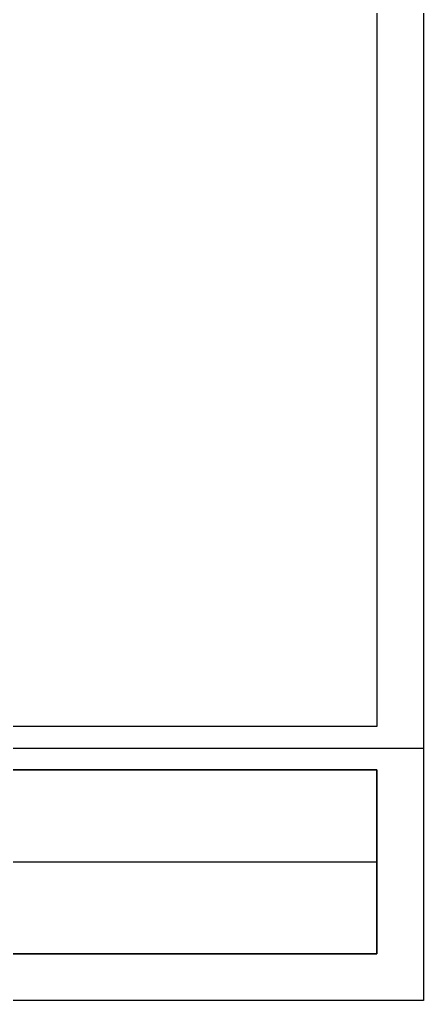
# Model space of a CAD drawing. Header units: millimetres. Extents: x 71819 to 78266, y 23672 to 38445.
# Drawn here: x 77684 to 78246, y 24883 to 26248 of the extents above; entities that cross this region are included whole.
import ezdxf

# ---------------------------------------------------------------- set-up
doc = ezdxf.new("R2010")
doc.units = ezdxf.units.MM

msp = doc.modelspace()

# ---------------------------------------------------------------- linework, layer by layer
msp.add_line((77428.2, 25076), (78180.7, 25076))
for points in [[(78245.7, 28874), (78245.7, 24883), (72655.7, 24883), (72655.7, 28874)], [(78180.7, 25204), (77428.2, 25204), (77428.2, 24948), (78180.7, 24948)]]:
    msp.add_lwpolyline(points, close=True)
for points in [[(72720.7, 25264), (72720.7, 28809), (78180.7, 28809), (78180.7, 25264)], [(78180.7, 25264), (72720.7, 25264)], [(77398.2, 24883), (77398.2, 25234), (78245.7, 25234)], [(78180.7, 25204), (78180.7, 24948), (77428.2, 24948)], [(77428.2, 25204), (78180.7, 25204), (78180.7, 24948), (77428.2, 24948)]]:
    msp.add_lwpolyline(points)

doc.saveas('drawing.dxf')
